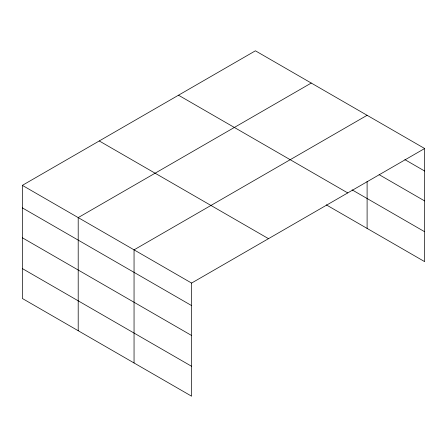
<?xml version="1.0" encoding="UTF-8"?>
<svg xmlns="http://www.w3.org/2000/svg" width="447" height="447" viewBox="0 0 447 447"><rect width="100%" height="100%" fill="white"/><g stroke="black" fill="none" stroke-linecap="round" stroke-linejoin="round"><path stroke-width="0.67" d="M424.65 148.516L255.405 50.807L22.35 185.36L22.35 298.484L191.595 396.193L191.595 283.068L424.65 148.516L424.65 261.64L326.271 204.843M311.257 83.053L78.203 217.605L78.203 330.73M367.104 115.298L134.05 249.851L134.05 362.975M404.87 159.613L424.65 171.033M379.095 174.632L424.65 200.938M352.091 189.852L424.65 231.742M178.498 95.205L347.744 192.92M99.256 140.956L268.502 238.67M22.35 185.36L191.595 283.068M22.35 207.877L191.595 305.586M22.35 237.776L191.595 335.49M22.35 268.58L191.595 366.294M367.104 181.404L367.104 228.417"/></g></svg>
